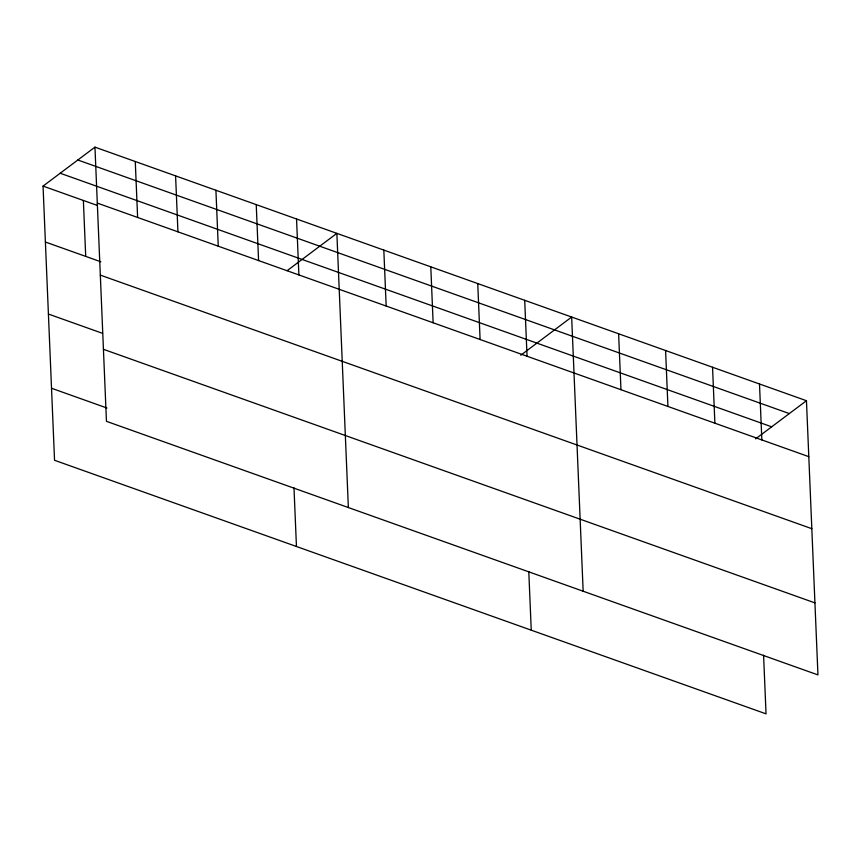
<?xml version="1.0" encoding="UTF-8"?>
<svg xmlns="http://www.w3.org/2000/svg" width="861" height="861" viewBox="0 0 861 861"><rect width="100%" height="100%" fill="white"/><g stroke="black" fill="none" stroke-linecap="round" stroke-linejoin="round"><path stroke-width="1.29" d="M763.578 655.167L766.042 713.855L54.544 460.28L43.05 186.094L94.958 147.145L806.456 400.72L817.95 674.906L106.452 421.33L94.958 147.145M287.1 270.698L336.866 233.363L348.361 507.549M520.83 355.184L571.661 317.042L583.155 591.227M755.624 438.862L806.456 400.72M77.824 159.995L789.333 413.571M60.184 173.233L771.682 426.808M97.304 203.088L808.802 456.664M43.05 186.094L97.228 205.402M45.396 242.027L100.834 261.787M100.317 275.111L811.826 528.686M48.41 314.05L102.588 333.358M103.428 349.308L814.937 602.883M51.52 388.257L106.958 408.017M759.499 383.984L761.845 439.928M712.542 367.249L714.888 423.192M665.585 350.513L667.921 406.457M618.618 333.777L620.964 389.71M524.704 300.306L527.05 356.239M528.783 571.489L531.248 630.177M477.747 283.57L480.094 339.503M430.791 266.835L433.126 322.767M383.823 250.099L386.169 306.032M296.55 218.995L298.896 274.928M293.988 487.81L296.453 546.498M256.234 204.627L258.58 260.56M215.917 190.249L218.253 246.192M175.59 175.881L177.936 231.824M135.274 161.513L137.62 217.456M83.366 200.462L85.713 256.395"/></g></svg>
